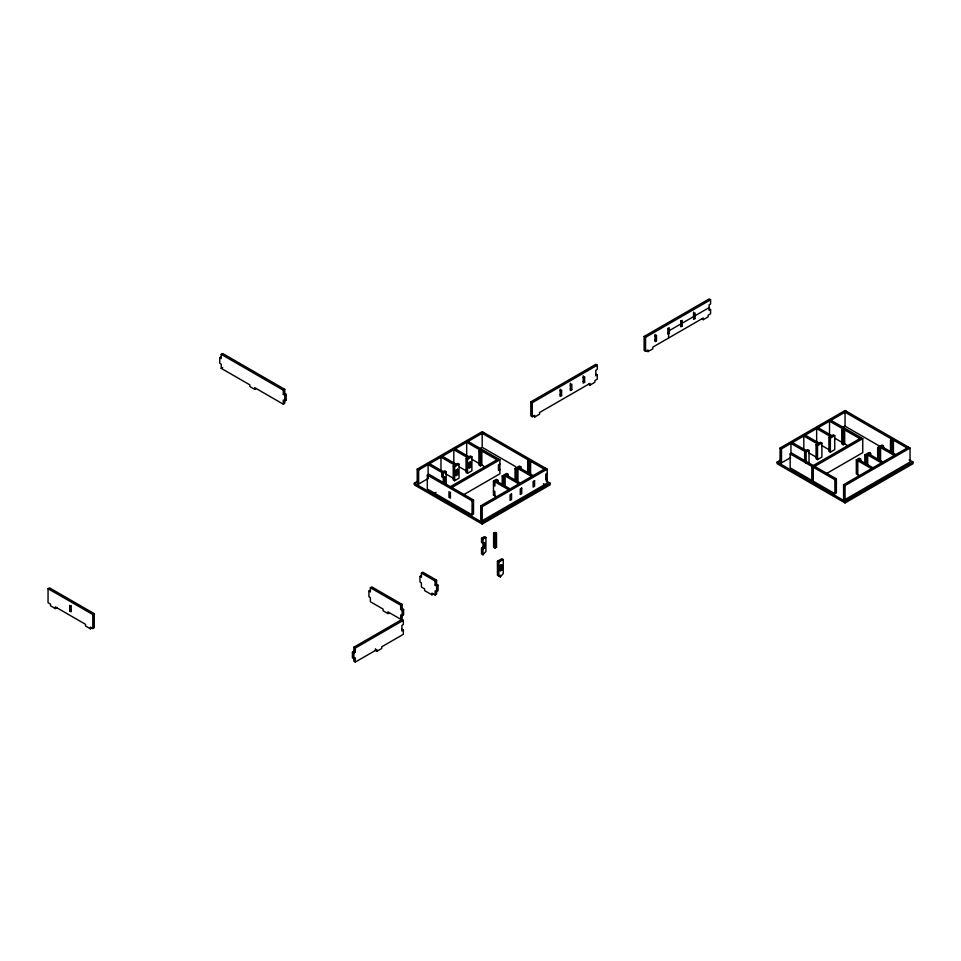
<?xml version="1.0" encoding="UTF-8"?>
<svg xmlns="http://www.w3.org/2000/svg" width="961" height="961" viewBox="0 0 961 961"><rect width="100%" height="100%" fill="white"/><g stroke="black" fill="none" stroke-linecap="round" stroke-linejoin="round"><path stroke-width="1.44" d="M481.545 548.094L481.533 553.968L482.999 554.809L485.906 551.446L485.906 537.451L484.452 536.61L481.533 538.292L481.545 542.485L482.999 543.325L484.452 542.485L484.452 548.082L482.999 548.923L481.545 548.094L482.999 547.253L484.452 548.082M493.474 495.215L493.474 481.005L496.381 479.323L497.834 480.164L497.834 482.963M221.222 354.345L222.676 353.504L284.768 389.349L284.768 393.554L283.315 394.394L283.315 390.19L221.222 354.345L221.222 358.549L219.769 357.708L219.769 363.306L221.222 364.147L221.222 368.351L249.848 384.868L249.848 386.55L254.701 389.349L256.155 388.508M219.769 357.708L221.222 356.867M221.222 368.351L222.676 367.51M283.315 390.19L284.768 389.349M284.768 395.235L286.222 394.394L286.222 399.992L284.768 400.833L283.315 399.992L283.315 404.197L284.768 403.356L284.768 395.235L283.315 394.394M56.783 607.724L55.33 608.565L50.477 605.766L50.477 604.085L48.05 602.691L48.05 588.685L49.504 587.844L94.25 613.671L94.25 627.677L92.797 628.518L90.37 627.113L90.37 628.794L91.824 627.953M71.15 606.223L69.697 605.382L69.697 610.98L71.15 610.139M48.05 588.685L92.797 614.511L94.25 613.671M533.247 416.173L534.7 417.002L534.7 415.332L532.274 416.726L530.82 415.885L530.82 401.878L595.82 364.351L597.274 365.192L597.274 369.396L595.82 370.237L595.82 375.835L597.274 374.994L597.274 379.199L594.847 380.604L594.847 382.286L590.006 385.085L588.54 384.244M646.549 350.753L648.002 351.594L648.002 349.912L645.576 351.318L644.122 350.477L644.122 336.47L709.122 298.943L710.575 299.784L710.575 303.988L709.122 304.829L709.122 310.427L710.575 309.586L710.575 313.791L708.149 315.184L708.149 316.866L703.296 319.665L701.842 318.824M428.51 478.314L418.648 484.008L417.194 483.167L417.194 469.172L482.194 431.645L547.193 469.172L547.193 483.167L482.194 520.694L480.74 519.853L480.74 505.858L545.74 468.331M530.82 401.878L532.274 402.719L597.274 365.192M644.122 336.47L645.576 337.311L710.575 299.784M417.194 469.172L418.648 470.013L483.647 432.474M560.167 390.827L561.62 389.986L561.62 395.584L560.167 396.425L560.167 389.145M570.353 384.941L571.807 384.1L571.807 389.698L570.353 390.538L570.353 383.259M583.207 377.517L584.66 376.676L584.66 382.286L583.207 383.115L583.207 375.835M655.03 336.05L656.483 335.209L656.483 340.819L655.03 341.66L655.03 334.368M667.883 328.626L669.337 327.785L669.337 333.395L667.883 334.236L667.883 328.35M680.736 321.214L682.202 320.373L682.202 325.971L680.736 326.812L680.736 320.926M693.59 313.791L695.055 312.95L695.055 318.547L693.59 319.388L693.59 312.109M669.337 330.596L680.736 324.013M682.202 323.172L693.59 316.589M695.055 315.749L709.122 307.628M427.321 475.01L428.774 474.169L473.521 500.008L473.521 514.015L472.067 514.844L427.321 489.017L427.321 475.01L472.067 500.849L473.521 500.008M546.256 480.956L550.1 483.167L550.1 484.849L482.194 524.057L414.287 484.849L414.287 483.167L418.131 480.956M478.794 449.28L481.221 447.886M534.7 417.002L539.553 414.203L539.553 412.521L590.006 383.403L590.006 385.085M648.002 351.594L652.855 348.795L652.855 347.113L703.296 317.995L703.296 319.665M441.808 482.254L443.261 483.095L444.727 482.254L444.727 476.656L443.261 477.497L441.808 476.656L441.808 472.452L444.727 470.782L446.18 471.623L446.18 484.224M453.208 465.881L457.58 463.358L459.034 464.199L459.034 478.194L454.661 480.716L453.208 479.875L453.208 465.881L454.661 466.722L459.034 464.199M466.061 458.457L470.434 455.934L471.887 456.775L471.887 470.782L467.514 473.292L466.061 472.464L466.061 458.457L467.514 459.298L471.887 456.775M478.914 451.033L480.38 451.874L481.833 451.033L481.833 465.04L480.38 465.881L478.914 465.04L478.914 451.033L480.38 450.192M428.101 478.554L428.101 464.547L443.261 473.292L446.18 471.623M434.6 493.221L436.054 492.38M450.421 486.674L498.447 458.95M451.874 487.515L499.9 459.79L499.9 473.785L463.298 494.915M499.9 463.983L498.447 464.824L498.447 470.422L499.9 469.593M502.207 485.761L502.207 475.959L506.567 473.437L508.021 474.278L508.021 477.076M515.06 481.137L515.06 468.536L519.42 466.013L520.874 466.854L520.874 469.653M527.673 473.857L527.673 461.256L529.127 460.415M497.834 480.164L494.927 481.845L494.927 486.038L493.474 485.197M502.207 475.959L503.66 476.8L508.021 474.278M515.06 468.536L516.513 469.376L520.874 466.854M527.673 461.256L529.127 462.097L530.58 461.256L530.58 475.263M480.74 505.858L482.194 506.699L547.193 469.172M547.193 473.365L545.74 474.205L545.74 479.803L547.193 478.974M414.287 483.167L482.194 522.376L550.1 483.167M370.357 587.736L371.811 586.895L402.13 604.397L402.13 608.601L400.677 609.442L400.677 605.238L370.357 587.736L370.357 591.94L368.904 591.099L368.904 596.697L370.357 597.538L370.357 601.742L383.103 609.094L383.103 610.776L387.944 613.574L389.397 612.734M368.904 591.099L370.357 590.258M421.423 573.092L422.876 572.251L436.582 580.168L436.582 584.372L435.129 585.213L435.129 581.009L421.423 573.092L421.423 577.297L419.969 576.456L419.969 582.054L421.423 582.895L421.423 587.099L424.642 588.949L424.642 590.631L431.921 594.835L433.375 593.994M481.533 538.292L482.999 539.121L485.906 537.451M493.606 533.187L495.059 532.358L496.513 533.187L496.513 547.193L495.059 548.034L493.606 547.193L493.606 533.187L495.059 534.028L496.513 533.187M419.969 576.456L421.423 575.615M435.129 581.009L436.582 580.168M400.677 605.238L402.13 604.397M436.582 586.042L438.036 585.213L438.036 590.811L436.582 591.652L435.129 590.811L435.129 595.015L436.582 594.174L436.582 586.042L435.129 585.213M402.13 610.283L403.584 609.442L403.584 615.04L402.13 615.881L400.677 615.04L400.677 619.244L402.13 618.403L402.13 610.283L400.677 609.442M497.438 561.248L501.798 558.725L503.252 559.566L503.252 573.561L500.345 576.924L497.438 575.243L497.438 561.248L498.891 562.077L503.252 559.566M403.356 620.325L355.33 648.05L355.33 652.255L353.876 653.096L353.876 661.216L355.33 662.057L355.33 657.853L353.876 658.693L352.423 657.853L352.423 652.255L353.876 651.414L353.876 647.209L401.902 619.485L403.356 620.325L403.356 624.53L401.902 625.371L401.902 630.969L403.356 630.128L403.356 634.332L381.769 646.789L381.769 648.471L376.916 651.27L375.463 650.429L375.463 648.747M500.345 565.44L501.798 564.6L501.798 570.209L500.345 571.05L500.345 565.164M355.33 662.057L376.916 649.588L376.916 651.27M790.591 457.628L781.497 462.878L780.044 462.037L780.044 448.03L845.043 410.503L910.043 448.03L910.043 462.037L845.043 499.564L843.59 498.723L843.59 484.728L908.589 447.201M780.044 448.03L781.497 448.871L846.497 411.344M814.724 466.385L836.37 478.878L836.37 492.873L834.917 493.714L790.17 467.887L790.17 453.88L791.624 453.039L813.27 465.544M909.106 459.814L912.95 462.037L912.95 463.719L845.043 502.927L777.125 463.719L777.125 462.037L780.969 459.814M842.593 427.609L845.199 426.107M816.057 444.751L820.418 442.228L821.883 443.069L821.883 457.064L817.511 459.586L816.057 458.745L816.057 444.751L817.511 445.58L821.883 443.069M828.911 437.327L833.271 434.804L834.737 435.645L834.737 449.652L830.364 452.163L828.911 451.322L828.911 437.327L830.364 438.168L834.737 435.645M841.764 429.903L843.217 430.744L844.671 429.903L844.671 443.91L843.217 444.751L841.764 443.91L841.764 429.903L843.217 429.062M790.951 454.613L790.951 443.417L806.111 452.163L809.018 450.481L809.018 463.094M861.284 437.82L811.817 466.385L811.817 480.38M825.955 473.893L862.75 452.655L862.75 438.648L813.27 467.214L813.27 481.221M860.263 476.151L856.323 473.869L856.323 459.863L859.23 458.193L860.684 459.034L860.684 461.833M864.804 463.37L864.804 454.961L869.176 452.451L870.63 453.292L870.63 456.091M877.657 460.151L877.657 447.55L882.03 445.027L883.483 445.868L883.483 448.667M890.511 452.727L890.511 440.126L891.976 439.285M860.684 459.034L857.777 460.703L857.777 474.71M864.804 454.961L866.257 455.802L870.63 453.292M877.657 447.55L879.111 448.391L883.483 445.868M890.511 440.126L891.976 440.967L893.43 440.126L893.43 454.133M790.17 453.88L834.917 479.719L836.37 478.878M843.59 484.728L845.043 485.569L910.043 448.03M777.125 462.037L845.043 501.246L912.95 462.037M709.122 308.745L710.575 309.586M693.59 317.707L695.055 318.547M907.124 448.03L845.043 412.185L845.043 426.191L879.964 446.36M680.736 325.13L682.202 325.971M882.03 446.709L895.724 454.613M882.546 447.85L886.438 450.084M894.271 455.454L880.576 447.55L880.576 461.544M830.977 420.305L862.75 438.648M859.831 438.648L829.523 421.146L829.523 435.153M667.883 332.554L669.337 333.395M869.176 454.133L882.871 462.037M881.417 462.878L867.711 454.961L867.711 466.169M818.123 427.729L831.818 435.645M834.568 438.072L848.467 446.096M830.364 436.486L816.658 428.57L816.658 442.577M655.03 339.978L656.483 340.819M859.23 459.863L872.936 467.779M856.323 459.863L871.471 468.62M805.258 435.153L818.964 443.069M821.643 445.448L830.364 450.481M817.511 443.91L803.804 435.994L803.804 448.595M809.018 450.481L807.564 449.652L804.657 451.322L804.657 461.124M792.405 442.577L806.111 450.481M808.79 452.871L816.261 457.184M595.82 374.153L597.274 374.994M583.207 381.445L584.66 382.286M570.353 388.857L571.807 389.698M560.167 394.743L561.62 395.584M544.286 469.172L482.194 433.315L482.194 447.321L515.661 466.65M519.42 467.695L533.127 475.611M531.673 476.452L517.967 468.536L517.967 482.542L520.105 483.779M543.313 483.731L544.767 484.572M468.127 441.447L499.9 459.79M496.993 459.79L466.674 442.276L466.674 456.283M506.567 475.118L520.273 483.035M518.82 483.876L505.114 475.959L505.114 485.761M455.274 448.859L468.98 456.775M471.767 459.226L479.419 463.646M480.62 464.343L484.26 466.433M467.514 457.616L453.82 449.7L453.82 463.707M496.381 481.005L510.087 488.909M493.474 481.005L508.633 489.75M442.42 456.283L456.115 464.199M459.454 466.962L466.445 470.998M454.661 465.04L440.967 457.124L440.967 471.13M493.474 490.807L494.927 491.636L494.927 496.056M493.474 494.999L497.065 497.077M429.567 463.707L443.261 471.623M445.387 473.689L453.592 478.422M284.768 393.554L286.222 394.394M284.768 399.151L286.222 399.992M283.315 404.197L254.701 387.667L254.701 389.349M495.059 546.353L496.513 547.193M500.345 569.368L501.798 570.209M436.582 584.372L438.036 585.213M435.129 595.015L431.921 593.153L431.921 594.835M402.13 608.601L403.584 609.442M400.677 619.244L387.944 611.893L387.944 613.574M401.902 629.287L403.356 630.128M353.876 647.209L355.33 648.05M353.876 651.414L355.33 652.255M352.423 652.255L353.876 653.096M69.697 610.98L71.15 611.821L71.15 605.935M90.37 628.794L85.517 625.995L85.517 624.314L55.33 606.884L55.33 608.565M441.808 472.452L441.82 476.656M891.976 440.967L891.976 453.568M879.111 448.391L879.111 460.992M866.257 455.802L866.257 464.211M845.043 485.569L845.043 499.564M845.043 501.246L845.043 502.927M843.217 430.744L843.217 444.751M834.917 479.719L834.917 493.714M830.364 438.168L830.364 452.163M817.511 445.58L817.511 459.586M806.111 452.163L806.111 463.37M781.497 448.871L781.497 462.878M668.616 333.815L668.616 338.008M645.576 337.311L645.576 351.318M532.274 402.719L532.274 416.726M529.127 462.097L529.127 474.698M516.513 469.376L516.513 480.584M503.66 476.8L503.66 485.197M500.345 576.924L500.345 575.243L498.891 576.083L498.891 562.077M495.059 534.028L495.059 548.034M482.999 539.121L482.999 547.253M482.999 548.923L482.999 554.809M482.194 506.699L482.194 520.694M482.194 522.376L482.194 524.057M480.38 451.874L480.38 465.881M472.067 500.849L472.067 514.844M467.514 459.298L467.514 473.292M454.661 466.722L454.661 480.716M443.261 473.292L443.261 483.095M418.648 470.013L418.648 484.008M92.797 614.511L92.797 628.518M457.58 469.232L456.115 470.073L456.115 475.683L457.58 474.842L457.58 469.232M470.434 461.821L468.98 462.661L468.98 468.259L470.434 467.418L470.434 461.821M511.54 493.954L510.087 494.795L510.087 500.393L511.54 499.552L511.54 493.954M521.727 488.068L520.273 488.909L520.273 494.507L521.727 493.678L521.727 488.068M534.58 480.644L533.127 481.485L533.127 487.095L534.58 486.254L534.58 480.644M450.421 492.549L448.967 491.708L448.967 497.317L450.421 498.158L450.421 492.549"/></g></svg>
